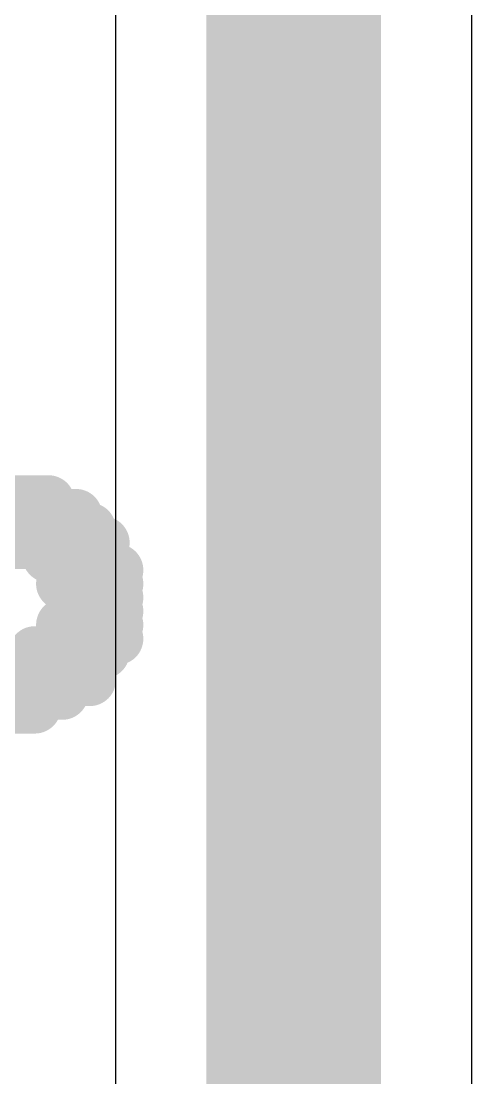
# Model space of a CAD drawing. Header units: inches. Extents: x -4.4 to 45.3, y -0.3 to 53.7.
# Drawn here: x 22.667 to 23.322, y 10.188 to 11.723 of the extents above; entities that cross this region are included whole.
import ezdxf

# ---------------------------------------------------------------- set-up
doc = ezdxf.new("R2010")
doc.units = ezdxf.units.IN
doc.layers.add('Bottom Overlay', color=54, linetype='Continuous')
doc.layers.add('Signal_2', color=76, linetype='Continuous')

msp = doc.modelspace()

# ---------------------------------------------------------------- linework, layer by layer
at = {"layer": 'Bottom Overlay'}
for points in [[(22.5873, 11.025, 0.0762, 0.0762, 0), (22.7069, 11.025, 0.0762, 0.0762, 0)], [(22.5673, 11.0051, 0.0762, 0.0762, 0), (22.7468, 11.0051, 0.0762, 0.0762, 0)], [(22.5474, 10.9851, 0.0762, 0.0762, 0), (22.7667, 10.9851, 0.0762, 0.0762, 0)], [(22.5274, 10.9652, 0.0762, 0.0762, 0), (22.7867, 10.9652, 0.0762, 0.0762, 0)], [(22.7069, 10.9453, 0.0762, 0.0762, 0), (22.7867, 10.9453, 0.0762, 0.0762, 0)], [(22.7268, 10.9253, 0.0762, 0.0762, 0), (22.8066, 10.9253, 0.0762, 0.0762, 0)], [(22.7268, 10.9054, 0.0762, 0.0762, 0), (22.8066, 10.9054, 0.0762, 0.0762, 0)], [(22.7468, 10.8854, 0.0762, 0.0762, 0), (22.8066, 10.8854, 0.0762, 0.0762, 0)], [(22.7468, 10.8655, 0.0762, 0.0762, 0), (22.8066, 10.8655, 0.0762, 0.0762, 0)], [(22.7268, 10.8456, 0.0762, 0.0762, 0), (22.8066, 10.8456, 0.0762, 0.0762, 0)], [(22.7268, 10.8256, 0.0762, 0.0762, 0), (22.8066, 10.8256, 0.0762, 0.0762, 0)], [(22.687, 10.8057, 0.0762, 0.0762, 0), (22.7867, 10.8057, 0.0762, 0.0762, 0)], [(22.5274, 10.7857, 0.0762, 0.0762, 0), (22.7667, 10.7857, 0.0762, 0.0762, 0)], [(22.5075, 10.7658, 0.0762, 0.0762, 0), (22.7667, 10.7658, 0.0762, 0.0762, 0)], [(22.5873, 10.7459, 0.0762, 0.0762, 0), (22.7268, 10.7459, 0.0762, 0.0762, 0)], [(22.5873, 10.7259, 0.0762, 0.0762, 0), (22.687, 10.7259, 0.0762, 0.0762, 0)]]:
    msp.add_lwpolyline(points, format="xyseb", dxfattribs=at)
for points in [[(22.6878, 11.025, 0.0381, 0.0381, 1), (22.7259, 11.025, 0.0381, 0.0381, 1)], [(22.7277, 11.0051, 0.0381, 0.0381, 1), (22.7658, 11.0051, 0.0381, 0.0381, 1)], [(22.7477, 10.9851, 0.0381, 0.0381, 1), (22.7858, 10.9851, 0.0381, 0.0381, 1)], [(22.7676, 10.9652, 0.0381, 0.0381, 1), (22.8057, 10.9652, 0.0381, 0.0381, 1)], [(22.6878, 10.9453, 0.0381, 0.0381, 1), (22.7259, 10.9453, 0.0381, 0.0381, 1)], [(22.7676, 10.9453, 0.0381, 0.0381, 1), (22.8057, 10.9453, 0.0381, 0.0381, 1)], [(22.7078, 10.9253, 0.0381, 0.0381, 1), (22.7459, 10.9253, 0.0381, 0.0381, 1)], [(22.7875, 10.9253, 0.0381, 0.0381, 1), (22.8256, 10.9253, 0.0381, 0.0381, 1)], [(22.7078, 10.9054, 0.0381, 0.0381, 1), (22.7459, 10.9054, 0.0381, 0.0381, 1)], [(22.7875, 10.9054, 0.0381, 0.0381, 1), (22.8256, 10.9054, 0.0381, 0.0381, 1)], [(22.7277, 10.8854, 0.0381, 0.0381, 1), (22.7658, 10.8854, 0.0381, 0.0381, 1)], [(22.7875, 10.8854, 0.0381, 0.0381, 1), (22.8256, 10.8854, 0.0381, 0.0381, 1)], [(22.7277, 10.8655, 0.0381, 0.0381, 1), (22.7658, 10.8655, 0.0381, 0.0381, 1)], [(22.7875, 10.8655, 0.0381, 0.0381, 1), (22.8256, 10.8655, 0.0381, 0.0381, 1)], [(22.7078, 10.8456, 0.0381, 0.0381, 1), (22.7459, 10.8456, 0.0381, 0.0381, 1)], [(22.7875, 10.8456, 0.0381, 0.0381, 1), (22.8256, 10.8456, 0.0381, 0.0381, 1)], [(22.7078, 10.8256, 0.0381, 0.0381, 1), (22.7459, 10.8256, 0.0381, 0.0381, 1)], [(22.7875, 10.8256, 0.0381, 0.0381, 1), (22.8256, 10.8256, 0.0381, 0.0381, 1)], [(22.6679, 10.8057, 0.0381, 0.0381, 1), (22.706, 10.8057, 0.0381, 0.0381, 1)], [(22.7676, 10.8057, 0.0381, 0.0381, 1), (22.8057, 10.8057, 0.0381, 0.0381, 1)], [(22.7477, 10.7857, 0.0381, 0.0381, 1), (22.7858, 10.7857, 0.0381, 0.0381, 1)], [(22.7477, 10.7658, 0.0381, 0.0381, 1), (22.7858, 10.7658, 0.0381, 0.0381, 1)], [(22.7078, 10.7459, 0.0381, 0.0381, 1), (22.7459, 10.7459, 0.0381, 0.0381, 1)], [(22.6679, 10.7259, 0.0381, 0.0381, 1), (22.706, 10.7259, 0.0381, 0.0381, 1)]]:
    msp.add_lwpolyline(points, format="xyseb", close=True, dxfattribs=at)
at = {"layer": 'Signal_2'}
for p, q in [((23.3222, 7.4676), (23.3222, 21.0419)), ((22.8042, 14.0658), (22.8042, 7.5749))]:
    msp.add_line(p, q, dxfattribs=at)
msp.add_lwpolyline([(23.0632, 7.4676, 0.254, 0.254, 0), (23.0632, 21.3868, 0.254, 0.254, 0)], format="xyseb", dxfattribs=at)

doc.saveas('drawing.dxf')
